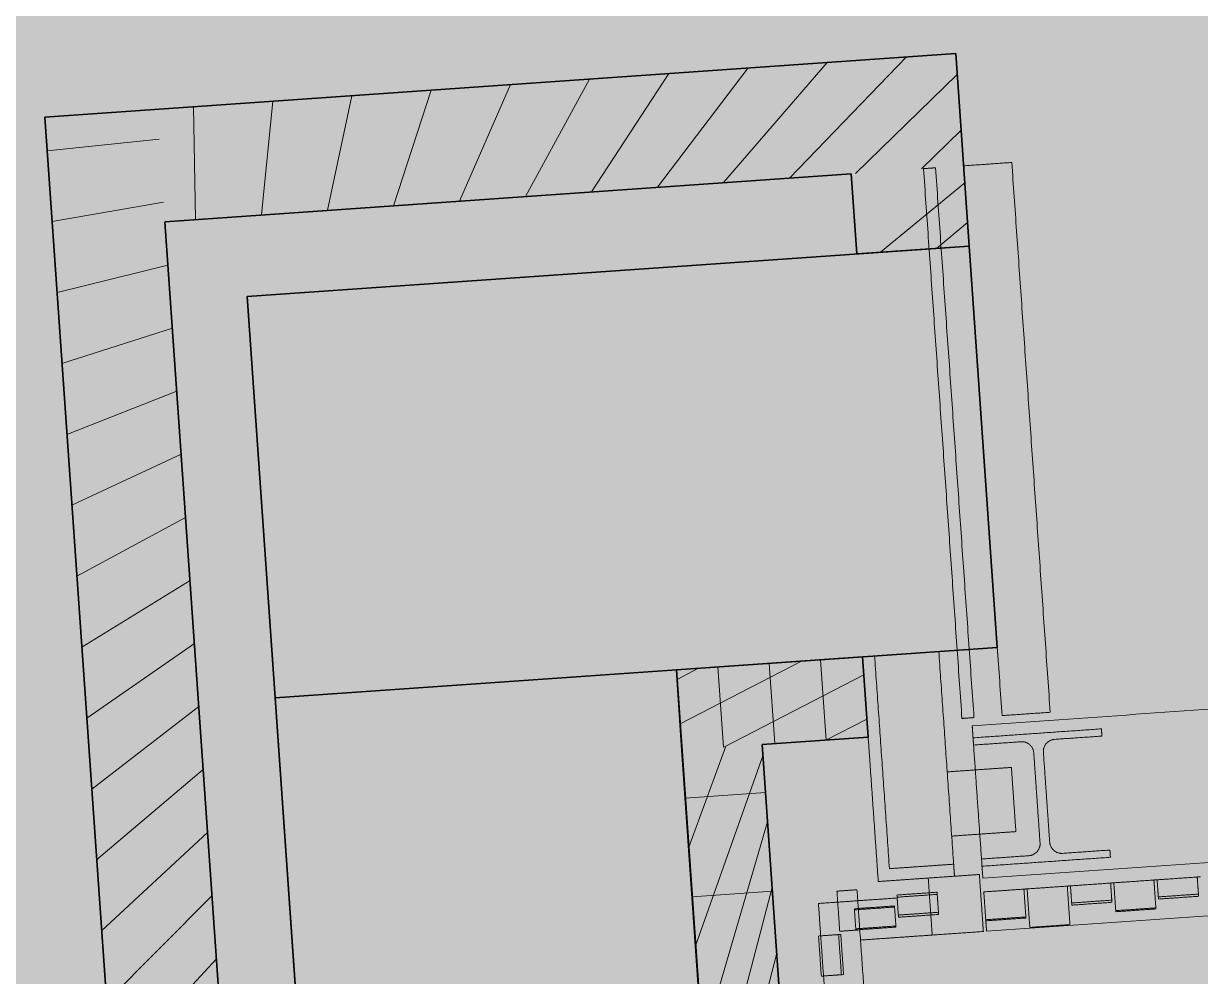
# Model space of a CAD drawing. Header units: millimetres. Extents: x 833941507 to 1669051331, y 817666127 to 1636299673.
# Drawn here: x 834517155 to 834518618, y 817993999 to 817995183 of the extents above; entities that cross this region are included whole.
import ezdxf

# ---------------------------------------------------------------- set-up
doc = ezdxf.new("R2010")
doc.units = ezdxf.units.MM
doc.header["$LTSCALE"] = 3
for name, color, linetype, lineweight in [('Hatch (LTC&CB)', 252, 'Continuous', 35), ('UAJ-22INWA', 6, 'Continuous', 35), ('UAJ-22INWA-a', 1, 'Continuous', 13), ('UAJ-22INWA-h', 251, 'Continuous', 9), ('UAJ-23FLOR-h', 251, 'Continuous', 9)]:
    doc.layers.add(name, color=color, linetype=linetype, lineweight=lineweight)
doc.layers.add('UAJ-22INWA-$', color=32, linetype='Continuous', plot=False)

# ---------------------------------------------------------------- blocks, each defined once
blk = doc.blocks.new('*U563')
at = {"layer": 'UAJ-22INWA-h'}
h = blk.add_hatch(dxfattribs=at)
h.set_pattern_fill('ANSI31', color=256, scale=20)
h.set_pattern_definition([(45, (-60.00000169443524, -786.0468961356465), (-44.90128060534576, 44.90128060534577), [])])
h.paths.add_polyline_path([(-6.639700700361573e-08, 56.97648191072732), (3.985192336131149e-07, 156.9766229756714), (139.9999984911706, 156.97662270149), (139.9999985030915, 56.97648199417382)])
at = {"layer": 'UAJ-22INWA'}
for p, q in [((9.095918235801876e-08, -83.0222958604801), (2.495076216817437e-07, 156.9766227372528)), ((139.9999985656764, 156.9766227014782), (139.9999984881904, 56.97648205204678))]:
    blk.add_line(p, q, dxfattribs=at)
blk.add_lwpolyline([(3.855588630585771e-06, 156.9766227137151), (140.0000024250772, 156.9766227017938)], dxfattribs=at)
blk = doc.blocks.new('*U568')
at = {"layer": 'UAJ-22INWA-h'}
h = blk.add_hatch(dxfattribs=at)
h.set_pattern_fill('ANSI31', color=256, scale=20)
h.set_pattern_definition([(45, (-60.00000189596901, 904.5404614002662), (-44.90128060534576, 44.90128060534577), [])])
h.paths.add_polyline_path([(-1.138151617396943e-07, 454.7489154017112), (2.44403622673417e-07, 1449.791547020601), (139.999998337055, 1449.791546746419), (139.9999984556734, 454.7489154851577)])
at = {"layer": 'UAJ-22INWA'}
for p, q in [((139.9999984115608, 1449.791546738214), (139.9999984533205, 314.3982769490904)), ((3.519645019167682e-08, 454.7489156401298), (1.037366564136933e-07, 1309.791623872109))]:
    blk.add_line(p, q, dxfattribs=at)
blk = doc.blocks.new('*U572')
at = {"layer": 'UAJ-22INWA-h'}
h = blk.add_hatch(dxfattribs=at)
h.set_pattern_fill('ANSI31', color=256, scale=20)
h.set_pattern_definition([(45, (-60.00000440423196, 21945.37474170137), (-44.90128060534576, 44.90128060534577), [])])
h.paths.add_polyline_path([(-1.342319876584952e-06, 10760.19302278578), (-1.035354614487005e-06, 12185.18171993764), (139.9999970572968, 12185.18171966346), (139.9999972271686, 10760.19302286923)])
at = {"layer": 'UAJ-22INWA'}
for p, q in [((-1.193308264653581e-06, 10760.1930230242), (-1.184366226422133e-06, 12185.18171976225)), ((139.9999971443186, 12045.19172923405), (139.9999971997505, 10900.19296009765))]:
    blk.add_line(p, q, dxfattribs=at)
blk = doc.blocks.new('*U348')
at = {"layer": 'UAJ-22INWA-h'}
h = blk.add_hatch(dxfattribs=at)
h.set_pattern_fill('AFWERK', color=256, scale=50)
h.set_pattern_definition([(45, (-100.0000023651722, 4840.503557568858), (-50.00000133031198, 50.00000133031198), []), (135, (-100.0000023651722, 4840.503557568858), (-50.00000133031198, -50.00000133031198), [])])
h.paths.add_polyline_path([(-3.812024829130678e-07, 2697.756840832836), (4.258774310983426e-08, 3142.74671778191), (99.9999981352391, 3142.746717483888), (99.99999818828603, 2697.75684089244)])
at = {"layer": 'UAJ-22INWA'}
for p, q in [((-2.321908686424207e-07, 2697.756801824716), (-1.064238689237721e-07, 3142.746719258718)), ((99.99999820974486, 3142.746719505619), (99.99999817338487, 2697.756840950311))]:
    blk.add_line(p, q, dxfattribs=at)
blk = doc.blocks.new('*U318')
at = {"layer": 'UAJ-22INWA-h'}
h = blk.add_hatch(dxfattribs=at)
h.set_pattern_fill('AFWERK', color=256, scale=50)
h.set_pattern_definition([(45, (-100.000001030538, -6355.220574669383), (-50.00000133031198, 50.00000133031198), []), (135, (-100.000001030538, -6355.220574669383), (-50.00000133031198, -50.00000133031198), [])])
h.paths.add_polyline_path([(2.734239501478442e-07, -2793.648111686743), (7.225955300782516e-07, -2561.572461936752), (99.99999881524688, -2561.572462234774), (99.99999884291246, -2793.648111627139)])
at = {"layer": 'UAJ-22INWA'}
for p, q in [((4.224355644184913e-07, -2793.648150694863), (5.735839180446452e-07, -2561.572460459944)), ((99.9999988986913, -2661.54961621523), (99.9999988280113, -2793.648111569268))]:
    blk.add_line(p, q, dxfattribs=at)
for points in [[(4.179664927050908e-06, -2561.572462132418), (100.0000027491534, -2561.572462168177)], [(2.734239501478442e-07, -2793.648111686743), (99.99999884291246, -2793.648111722507)]]:
    blk.add_lwpolyline(points, dxfattribs=at)
blk = doc.blocks.new('Finish Walls')
at = {"layer": 'UAJ-22INWA-a'}
for points, degree in [([(834518273.4132707, 817995002.8357679), (834518280.8950111, 817995003.3587989), (834518288.3767514, 817995003.8818299)], 2), ([(834518321.1834364, 817994319.5035045), (834518297.2983536, 817994661.1696361), (834518273.4132707, 817995002.8357679)], 2), ([(834518336.1469171, 817994320.5495665), (834518312.2618343, 817994662.2156982), (834518288.3767514, 817995003.8818299)], 2), ([(834518323.296414, 817995006.3229821), (834518353.2233754, 817995008.4151062), (834518383.1503367, 817995010.5072303)], 2), ([(834518371.0665797, 817994322.9907187), (834518347.1814969, 817994664.6568505), (834518323.296414, 817995006.3229821)], 2), ([(834518383.1503367, 817995010.5072303), (834518407.0354196, 817994668.8410987), (834518430.9205024, 817994327.1749669)], 2), ([(834521400.4489986, 817994524.7434298), (834519867.1910062, 817994417.5569376), (834518333.9330137, 817994310.3704454)], 2), ([(834518292.3931695, 817994402.6982919), (834518301.6333842, 817994270.5208791), (834518310.873599, 817994138.3434664)], 2), ([(834518217.1509502, 817994116.7549261), (834518207.3877044, 817994256.4140792), (834518197.6244584, 817994396.0732322)], 2), ([(834518231.0683688, 817994132.7644688), (834518221.828154, 817994264.9418815), (834518212.5879391, 817994397.1192943)], 2), ([(834518347.183133, 817994120.8330234), (834519880.4411255, 817994228.0195156), (834521413.6991179, 817994335.2060078)], 2), ([(834518430.9205024, 817994327.1749669), (834518400.9935411, 817994325.0828428), (834518371.0665797, 817994322.9907187)], 2), ([(834518336.1469171, 817994320.5495665), (834518328.6651767, 817994320.0265355), (834518321.1834364, 817994319.5035045)], 2), ([(834518333.9330137, 817994310.3704454), (834518334.4560447, 817994302.888705), (834518334.9790758, 817994295.4069647)], 2), ([(834518334.9790758, 817994295.4069647), (834518414.784306, 817994300.9859623), (834518494.5895364, 817994306.5649599)], 2), ([(834518495.2171736, 817994297.5868715), (834518465.7889949, 817994295.5296161), (834518436.3608162, 817994293.4723607)], 2), ([(834518494.5895364, 817994306.5649599), (834518494.903355, 817994302.0759157), (834518495.2171736, 817994297.5868715)], 2), ([(834518335.6067129, 817994286.4288763), (834518335.2928944, 817994290.9179205), (834518334.9790758, 817994295.4069647)], 2), ([(834518335.6066787, 817994286.4293667), (834518341.3949059, 817994203.6311951), (834518347.183133, 817994120.8330234)], 2), ([(834518394.4630704, 817994290.543387), (834518365.0348917, 817994288.4861317), (834518335.6067129, 817994286.4288763)], 2), ([(834518418.2832098, 817994164.898646), (834518414.3779114, 817994220.7623072), (834518410.4726131, 817994276.6259685)], 2), ([(834518422.4433976, 817994277.462818), (834518426.348696, 817994221.5991569), (834518430.2539943, 817994165.7354956)], 2), ([(834518302.8537863, 817994253.0635381), (834518342.7564014, 817994255.8530369), (834518382.6590166, 817994258.6425357)], 2), ([(834518382.6590166, 817994258.6425357), (834518385.4485154, 817994218.7399205), (834518388.2380142, 817994178.8373054)], 2), ([(834518388.2380142, 817994178.8373054), (834518348.335399, 817994176.0478066), (834518308.432784, 817994173.2583078)], 2), ([(834518446.263537, 817994151.818077), (834518475.6917157, 817994153.8753324), (834518505.1198944, 817994155.9325877)], 2), ([(834518505.1198944, 817994155.9325877), (834518505.4337131, 817994151.4435436), (834518505.7475317, 817994146.9544994)], 2), ([(834518231.0683688, 817994132.7644688), (834518270.970984, 817994135.5539676), (834518310.873599, 817994138.3434664)], 2), ([(834518310.873599, 817994138.3434664), (834518311.3966302, 817994130.8617262), (834518311.9196612, 817994123.3799858)], 2), ([(834518345.5094337, 817994144.7745925), (834518374.9376124, 817994146.8318478), (834518404.3657911, 817994148.8891032)], 2), ([(834518505.7475317, 817994146.9544994), (834518425.9423013, 817994141.3755016), (834518346.137071, 817994135.796504)], 2), ([(834518311.9196612, 817994123.3799858), (834518264.5353056, 817994120.0674559), (834518217.1509502, 817994116.7549261)], 2), ([(834518342.8441879, 817994125.5418473), (834518327.3819245, 817994124.4609165), (834518311.9196612, 817994123.3799858)], 2), ([(834518347.7955483, 817994054.7147055), (834518345.3198681, 817994090.1282763), (834518342.8441879, 817994125.5418473)], 2), ([(834518613.7210746, 817994122.4245267), (834518588.7819401, 817994120.6810899), (834518563.8428056, 817994118.9376532)], 2), ([(834518613.7210746, 817994122.4245267), (834518615.7151566, 817994122.5639284), (834518617.7092386, 817994122.7033299)], 2), ([(834518613.7210746, 817994122.4245267), (834518614.463887, 817994111.7989062), (834518615.2066994, 817994101.1732858)], 2), ([(834518279.2697577, 817994121.0975071), (834518281.745438, 817994085.6839361), (834518284.2211181, 817994050.2703652)], 2), ([(834518398.2469528, 817994107.3612331), (834518373.3078183, 817994105.6177963), (834518348.3686838, 817994103.8743596)], 2), ([(834518398.2469528, 817994107.3612331), (834518400.2395844, 817994107.5005333), (834518402.2322161, 817994107.6398336)], 2), ([(834518398.2469528, 817994107.3612331), (834518399.4552106, 817994090.0776105), (834518400.6634682, 817994072.793988)], 2), ([(834518452.1154832, 817994111.1270565), (834518427.1763487, 817994109.3836198), (834518402.2372142, 817994107.640183)], 2), ([(834518405.5846281, 817994059.756827), (834518403.9109212, 817994083.698505), (834518402.2372142, 817994107.640183)], 2), ([(834518452.1154832, 817994111.1270565), (834518454.1083636, 817994111.2663741), (834518456.101244, 817994111.4056917)], 2), ([(834518452.1154832, 817994111.1270565), (834518453.78919, 817994087.1853786), (834518455.4628971, 817994063.2437005)], 2), ([(834518457.5913694, 817994090.1547655), (834518456.8485571, 817994100.780386), (834518456.1057447, 817994111.4060063)], 2), ([(834518505.9840137, 817994114.8928798), (834518481.0454278, 817994113.1494815), (834518456.1068419, 817994111.4060831)], 2), ([(834518505.9840137, 817994114.8928798), (834518507.9773705, 817994115.0322309), (834518509.9707273, 817994115.1715817)], 2), ([(834518505.9840137, 817994114.8928798), (834518506.7268261, 817994104.2672595), (834518507.4696383, 817994093.641639)], 2), ([(834518559.8525442, 817994118.6587033), (834518534.9134097, 817994116.9152665), (834518509.9742752, 817994115.1718298)], 2), ([(834518512.3907907, 817994080.6045847), (834518511.1825329, 817994097.8882072), (834518509.9742752, 817994115.1718298)], 2), ([(834518559.8525442, 817994118.6587033), (834518561.847788, 817994118.7981862), (834518563.8430319, 817994118.937669)], 2), ([(834518559.8525442, 817994118.6587033), (834518561.0608019, 817994101.3750807), (834518562.2690597, 817994084.0914582)], 2), ([(834518565.3284304, 817994097.6864122), (834518564.585618, 817994108.3120327), (834518563.8428056, 817994118.9376532)], 2), ([(834518191.6547326, 817994092.9188526), (834518167.2153251, 817994091.2103505), (834518142.7759176, 817994089.5018486)], 2), ([(834518190.7022836, 817994106.5703859), (834518178.2327163, 817994105.6986675), (834518165.7631491, 817994104.8269491)], 2), ([(834518165.7631491, 817994104.8269491), (834518167.506586, 817994079.8878146), (834518169.2500226, 817994054.9486802)], 2), ([(834518190.7022836, 817994106.5703859), (834518192.4457203, 817994081.6312515), (834518194.1891571, 817994056.692117)], 2), ([(834518240.6316129, 817994096.342712), (834518216.1461148, 817994094.630988), (834518191.6606169, 817994092.919264)], 2), ([(834518290.2520546, 817994103.517697), (834518265.3129201, 817994101.7742602), (834518240.3737856, 817994100.0308235)], 2), ([(834518240.3737856, 817994100.0308235), (834518241.2455039, 817994087.5612562), (834518242.1172223, 817994075.091689)], 2), ([(834518290.4401443, 817994100.827151), (834518265.5010098, 817994099.0837142), (834518240.5618753, 817994097.3402774)], 2), ([(834518291.9954913, 817994078.5785625), (834518291.1237729, 817994091.0481297), (834518290.2520546, 817994103.517697)], 2), ([(834518350.7851993, 817994069.3071145), (834518349.5769416, 817994086.590737), (834518348.3686838, 817994103.8743596)], 2), ([(834518507.4696383, 817994093.641639), (834518482.5305039, 817994091.8982022), (834518457.5913694, 817994090.1547655)], 2), ([(834518507.4696383, 817994093.641639), (834518507.4891121, 817994093.3630753), (834518507.5610365, 817994092.3342272), (834518507.6577282, 817994090.951093)], 3), ([(834518615.2066994, 817994101.1732858), (834518590.2675649, 817994099.429849), (834518565.3284304, 817994097.6864122)], 2), ([(834518565.5165201, 817994094.9958663), (834518565.4198284, 817994096.3790005), (834518565.3479041, 817994097.4078486), (834518565.3284304, 817994097.6864122)], 3), ([(834518615.3947891, 817994098.4827398), (834518590.4556546, 817994096.739303), (834518565.5165201, 817994094.9958663)], 2), ([(834518615.2066994, 817994101.1732858), (834518615.226173, 817994100.8947221), (834518615.2980974, 817994099.865874), (834518615.3947891, 817994098.4827398)], 3), ([(834518145.5874034, 817994049.2847193), (834518144.1816605, 817994069.393284), (834518142.7759176, 817994089.5018486)], 2), ([(834518237.3144149, 817994086.4358693), (834518212.3752804, 817994084.6924326), (834518187.4361459, 817994082.9489958)], 2), ([(834518187.4361459, 817994082.9489958), (834518188.3078643, 817994070.4794286), (834518189.1795827, 817994058.0098614)], 2), ([(834518237.4084635, 817994085.090543), (834518212.469329, 817994083.3471063), (834518187.5301945, 817994081.6036695)], 2), ([(834518239.0578517, 817994061.4967349), (834518238.1861333, 817994073.9663022), (834518237.3144149, 817994086.4358693)], 2), ([(834518291.9954913, 817994078.5785625), (834518267.0563568, 817994076.8351257), (834518242.1172223, 817994075.091689)], 2), ([(834518291.9954913, 817994078.5785625), (834518292.014965, 817994078.2999988), (834518292.0868894, 817994077.2711507), (834518292.1835811, 817994075.8880165)], 3), ([(834518457.7794592, 817994087.4642195), (834518457.6827675, 817994088.8473537), (834518457.6108432, 817994089.8762017), (834518457.5913694, 817994090.1547655)], 3), ([(834518507.6577282, 817994090.951093), (834518482.7185937, 817994089.2076563), (834518457.7794592, 817994087.4642195)], 2), ([(834518562.2690597, 817994084.0914582), (834518537.3299252, 817994082.3480214), (834518512.3907907, 817994080.6045847)], 2), ([(834518512.4848393, 817994079.2592584), (834518512.4364913, 817994079.9508581), (834518512.4005276, 817994080.4653032), (834518512.3907907, 817994080.6045847)], 3), ([(834518562.3631083, 817994082.7461319), (834518537.4239738, 817994081.0026951), (834518512.4848393, 817994079.2592584)], 2), ([(834518562.2690597, 817994084.0914582), (834518562.2787966, 817994083.9521767), (834518562.3147602, 817994083.4377316), (834518562.3631083, 817994082.7461319)], 3), ([(834518242.3053122, 817994072.401143), (834518242.2086204, 817994073.7842772), (834518242.1366961, 817994074.8131253), (834518242.1172223, 817994075.091689)], 3), ([(834518292.1835811, 817994075.8880165), (834518267.2444466, 817994074.1445798), (834518242.3053122, 817994072.401143)], 2), ([(834518400.6634682, 817994072.793988), (834518375.7243338, 817994071.0505513), (834518350.7851993, 817994069.3071145)], 2), ([(834518350.8792479, 817994067.9617882), (834518350.8308998, 817994068.653388), (834518350.7949362, 817994069.167833), (834518350.7851993, 817994069.3071145)], 3), ([(834518350.8791022, 817994067.9637284), (834518351.332456, 817994061.4786919), (834518351.7858098, 817994054.9936553)], 2), ([(834518400.7575169, 817994071.4486617), (834518375.8183824, 817994069.7052249), (834518350.8792479, 817994067.9617882)], 2), ([(834518400.6634682, 817994072.793988), (834518400.6732051, 817994072.6547065), (834518400.7091688, 817994072.1402615), (834518400.7575169, 817994071.4486617)], 3), ([(834518455.4628971, 817994063.2437005), (834518430.5237626, 817994061.5002638), (834518405.5846281, 817994059.756827)], 2), ([(834518167.835992, 817994050.8400663), (834518155.3664247, 817994049.9683479), (834518142.8968575, 817994049.0966296)], 2), ([(834518142.8968575, 817994049.0966296), (834518144.6402942, 817994024.1574951), (834518146.383731, 817993999.2183607)], 2), ([(834518145.5874034, 817994049.2847193), (834518147.3308402, 817994024.3455849), (834518149.0742769, 817993999.4064504)], 2), ([(834518167.835992, 817994050.8400663), (834518168.1145556, 817994050.8595401), (834518169.1434036, 817994050.9314644), (834518170.5265379, 817994051.0281562)], 3), ([(834518167.835992, 817994050.8400663), (834518169.5794287, 817994025.9009318), (834518171.3228655, 817994000.9617974)], 2), ([(834518169.2500226, 817994054.9486802), (834518181.71959, 817994055.8203986), (834518194.1891571, 817994056.692117)], 2), ([(834518170.5265379, 817994051.0281562), (834518172.2699747, 817994026.0890217), (834518174.0134114, 817994001.1498872)], 2), ([(834518239.0578517, 817994061.4967349), (834518214.1187172, 817994059.7532982), (834518189.1795827, 817994058.0098614)], 2), ([(834518189.2736313, 817994056.664535), (834518189.2252831, 817994057.3561349), (834518189.1893195, 817994057.8705798), (834518189.1795827, 817994058.0098614)], 3), ([(834518239.1519003, 817994060.1514086), (834518214.2127658, 817994058.4079719), (834518189.2736313, 817994056.664535)], 2), ([(834518239.0578517, 817994061.4967349), (834518239.0675884, 817994061.3574533), (834518239.1035521, 817994060.8430084), (834518239.1519003, 817994060.1514086)], 3), ([(834518284.2211181, 817994050.2703652), (834518316.0083332, 817994052.4925354), (834518347.7955483, 817994054.7147055)], 2), ([(834518146.383731, 817993999.2183607), (834518158.8532982, 817994000.090079), (834518171.3228655, 817994000.9617974)], 2), ([(834518175.4161642, 817993622.4024664), (834518162.2438183, 817993810.9057794), (834518149.0714725, 817993999.4090923)], 2), ([(834518174.0134114, 817994001.1498872), (834518172.6302772, 817994001.0531955), (834518171.6014291, 817994000.9812711), (834518171.3228655, 817994000.9617974)], 3)]:
    blk.add_open_spline(points, degree=degree, dxfattribs=at)
for points, weights in [([(834518410.4726131, 817994276.6259685), (834518409.4265505, 817994291.5894488), (834518394.4630704, 817994290.543387)], [1, 0.707106781186376, 1]), ([(834518436.3608162, 817994293.4723607), (834518421.3973359, 817994292.4262987), (834518422.4433976, 817994277.462818)], [1, 0.7071067811865476, 1]), ([(834518430.2539943, 817994165.7354956), (834518431.3000566, 817994150.772015), (834518446.263537, 817994151.818077)], [1, 0.7071067811865476, 1]), ([(834518404.3657911, 817994148.8891032), (834518419.3292718, 817994149.9351653), (834518418.2832098, 817994164.898646)], [1, 0.7071067811865476, 1])]:
    blk.add_rational_spline(points, weights, degree=2, dxfattribs=at)
at = {"layer": 'UAJ-22INWA-h'}
for points in [[(834518351.7858098, 817994054.9936553), (834519885.0438023, 817994162.1801475), (834521418.3017946, 817994269.3666397)], [(834518224.2967703, 817993625.8210374), (834518209.2423652, 817993841.2576253), (834518194.1879601, 817994056.6942133)], [(834518284.2211181, 817994050.2703652), (834518239.646732, 817994047.1542737), (834518195.0723457, 817994044.0381824)]]:
    blk.add_open_spline(points, degree=2, dxfattribs=at)
at = {"layer": 'UAJ-22INWA', "xscale": -1, "rotation": 93.99890863293575}
blk.add_blockref('*U318', (834515410.7778207, 817994201.2512885), dxfattribs=at)
at = {"layer": 'UAJ-22INWA', "rotation": 3.998908407620422}
blk.add_blockref('*U348', (834518192.2319824, 817991145.0354264), dxfattribs=at)
blk = doc.blocks.new('LRR-B01-WALL FINISH')
blk.add_blockref('Finish Walls', (0, 0))
blk = doc.blocks.new('GBP-LTC-LB01')
at = {"layer": 'UAJ-23FLOR-h'}
h = blk.add_hatch(dxfattribs=at)
h.set_pattern_fill('EARTH,_O', color=256, scale=180, angle=45.00000010501341)
h.set_pattern_definition([(48.99890852053534, (834576001.761157, 818046085.3420337), (-112.7268618952272, 1612.510668059984), [1143, -1143]), (48.99890852053534, (834575678.2791204, 818046366.5514973), (-112.7268618952272, 1612.510668059984), [1143, -1143]), (48.99890852053534, (834575354.7970834, 818046647.760961), (-112.7268618952272, 1612.510668059984), [1143, -1143]), (138.9989085205353, (834575340.7062259, 818046849.3247945), (-1612.510668059984, -112.7268618952272), [1143, -1143]), (138.9989085205353, (834575621.9156895, 818047172.8068315), (-1612.510668059984, -112.7268618952272), [1143, -1143]), (138.9989085205353, (834575903.1251531, 818047496.2888683), (-1612.510668059984, -112.7268618952272), [1143, -1143])])
h.paths.add_polyline_path([(834572173.0526648, 818200349.1682475), (834310583.7401848, 818182062.0839702), (834331502.2393942, 817882831.6918911), (834364939.6873164, 817885169.2259957), (834473095.7001734, 818011283.5998719), (834480533.7001572, 818020120.3998857), (834485095.050147, 818025709.5498941), (834491375.7001324, 818033618.9999057), (834497063.4001188, 818041012.999916), (834493145.8001142, 818043678.6999089), (834512788.5000582, 818074029.2499447), (834518712.4500408, 818083675.2499557), (834526231.3000174, 818096325.0999695), (834534646.0499907, 818111073.0499848), (834545955.9999523, 818131981.3000056), (834557204.5999117, 818154198.8000262), (834564039.9998856, 818168496.8000388), (834570941.1648417, 818183576.4266495), (834578367.7999997, 818200696.3)])
h.paths.add_polyline_path([(834382131.3063979, 817956469.9755309), (834418268.7298656, 817958996.0684958), (834422062.4129677, 817963855.9029621), (834428403.0430198, 817964299.3786768), (834467239.2037573, 818010695.5815835), (834466445.2064853, 818021738.794587), (834476097.7213831, 818035709.0329579), (834485267.1005058, 818048983.1978921), (834487014.8928652, 818051460.4309663), (834497268.3342452, 818067303.4232484), (834492893.3757939, 818129890.0851053), (834448056.5937514, 818126755.6608665), (834416896.5816393, 818105052.1136897), (834382061.3702741, 818080788.9948437), (834386167.4497714, 818022059.1642565), (834377588.3843737, 818021459.4669156)], flags=16)
edge = h.paths.add_edge_path(flags=16)
edge.add_line((834540292.2872467, 818142076.0699883), (834533466.3205868, 818141614.1342163))
edge.add_line((834533466.3205867, 818141614.1342163), (834523258.01233, 818143862.7104174))
edge.add_line((834523258.01233, 818143862.7104174), (834525896.867722, 818155838.9349334))
edge.add_arc((834558382.4304729, 818267025.4493066), 115835.0239163238, 237.2183980957774, 253.7131265722631, ccw=False)
edge.add_line((834495664.9154892, 818169638.2526121), (834498267.5884769, 818132356.9750829))
edge.add_line((834498267.5884771, 818132356.9750829), (834496346.4194225, 818130135.0090942))
edge.add_line((834496346.4194226, 818130135.0090942), (834492879.879452, 818129892.6713651))
edge.add_line((834492879.8794518, 818129892.6713651), (834494229.5832878, 818110587.6218635))
edge.add_line((834494229.5832882, 818110587.6218635), (834496326.133695, 818110708.3844534))
edge.add_line((834496326.1336946, 818110708.3844534), (834498420.2073777, 818080753.5549031))
edge.add_line((834498420.2073779, 818080753.5549031), (834498046.1188868, 818080727.4032354))
edge.add_line((834498046.118887, 818080727.4032354), (834498254.5151165, 818077746.3837949))
edge.add_line((834498254.5151162, 818077746.3837949), (834503061.0860548, 818078082.4001414))
edge.add_line((834503061.0860548, 818078082.4001414), (834504979.5219883, 818081212.101532))
edge.add_line((834504979.5219884, 818081212.101532), (834509429.0185915, 818088470.9260026))
edge.add_line((834509429.0185914, 818088470.9260026), (834515217.1570119, 818097913.5886871))
edge.add_line((834515217.157012, 818097913.5886871), (834526067.4346461, 818116415.5426326))
edge.add_line((834526067.4346461, 818116415.5426326), (834532489.1994565, 818127888.6839589))
edge.add_line((834532489.1994562, 818127888.6839589), (834534830.89787, 818132146.3035389))
edge.add_line((834534830.8978701, 818132146.3035389), (834540292.2872465, 818142076.0699883))
h = blk.add_hatch(dxfattribs=at)
h.set_pattern_fill('EARTH,_O', color=256, scale=180, angle=45.00000010501341)
h.set_pattern_definition([(45.00000010501341, (-1082349.699177861, 54794.90315568447), (-2.96267069188616e-06, 1616.446101792448), [1143, -1143]), (45.00000010501341, (-1082652.782822503, 55097.98679921505), (-2.96267069188616e-06, 1616.446101792448), [1143, -1143]), (45.00000010501341, (-1082955.866467144, 55401.07044274564), (-2.96267069188616e-06, 1616.446101792448), [1143, -1143]), (135.0000001050134, (-1082955.866467515, 55603.12620546969), (-1616.446101792448, -2.96267069188616e-06), [1143, -1143]), (135.0000001050134, (-1082652.782823984, 55906.20985011128), (-1616.446101792448, -2.96267069188616e-06), [1143, -1143]), (135.0000001050134, (-1082349.699180454, 56209.29349475286), (-1616.446101792448, -2.96267069188616e-06), [1143, -1143])])
h.paths.add_polyline_path([(834669469.2548146, 818015499.1701102), (834651080.8176275, 818014213.7929552), (834651091.333055, 818014066.030459), (834669479.7621983, 818015351.5226754)], flags=16)
edge = h.paths.add_edge_path()
edge.add_arc((834611763.613195, 818123015.0723449), 22001.28373588376, 94.00071865262937, 118.6886834190998)
edge.add_line((834601201.8916234, 818142315.5004095), (834593918.3367147, 818141228.3801512))
edge.add_arc((834611768.400262, 818123014.0298539), 25502.69251264854, 93.99715914630349, 134.4212748451599, ccw=False)
edge.add_line((834609990.6837641, 818148454.6872638), (834618164.3568528, 818149025.8389109))
edge.add_line((834618164.3568528, 818149025.8389109), (834618408.292444, 818145534.9100552))
edge.add_line((834618408.292444, 818145534.9100552), (834616365.4114578, 818145392.1596863))
edge.add_line((834616365.4114578, 818145392.1596863), (834616609.385029, 818141900.6873076))
edge.add_line((834616609.385029, 818141900.6873076), (834611621.5474902, 818141552.1522465))
edge.add_line((834611621.5474902, 818141552.1522465), (834611377.6128702, 818145043.0672039))
edge.add_line((834611377.6128702, 818145043.0672039), (834610228.6059371, 818144962.7428077))
h.paths.add_polyline_path([(834673232.9366938, 818197365.8783082), (834607546.4897544, 818192773.8917836), (834599172.4998745, 818174435.3001034), (834588349.0999149, 818152374.5000834), (834578621.5499489, 818133890.6500655), (834568418.2999822, 818115665.3000468), (834556456.700019, 818095618.300025), (834546606.4000474, 818080041.600007), (834532219.3000866, 818058623.7499806), (834523692.1501086, 818046595.7499651), (834515683.5001286, 818035708.4999502), (834508244.2001468, 818025929.8999366), (834500656.3001646, 818016266.0999228), (834489786.8001888, 818002934.0999027), (834483448.3002025, 817995421.2998908), (834478637.6002128, 817989841.6998823), (834458453.7502539, 817967379.2998452), (834441506.4997879, 817949096.357832), (834383075.7479855, 817886437.0757562), (834482026.687943, 817893354.5055006), (834551919.0356153, 817920008.6018127), (834634905.1297382, 817930637.1330649), (834634022.9972101, 817939309.3515325), (834633770.0685325, 817941795.8857912), (834633577.6912351, 817943687.0236263), (834508697.0405153, 817930983.6118022), (834507053.464672, 817930191.4384525), (834506409.4608335, 817939426.9553951), (834507656.9383341, 817945566.7269546), (834503417.0808368, 818006767.0327235), (834503064.3680854, 818011762.6720035), (834514052.9096247, 818025791.9353799), (834520784.6504849, 818034889.3491884), (834526318.8615147, 818042436.9444461), (834532381.6860782, 818050705.6283545), (834536345.7196504, 818056472.6778568), (834542258.4127678, 818065225.6191521), (834550405.86193, 818077286.9078631), (834561578.9964366, 818095001.9633045), (834574522.6610527, 818117080.0346472), (834587768.8781933, 818140310.2095475), (834609774.1305691, 818143594.9757913), (834610001.9653326, 818140335.8947712), (834634252.5395212, 818142031.4686226), (834636806.8958616, 818105492.469254), (834642791.4816118, 818105913.7478601), (834646278.5594581, 818056032.5832597), (834640293.170484, 818055614.1586573), (834643382.3380679, 818011424.9081372), (834641138.4146172, 818011267.9554363), (834645775.7848747, 817944927.8676329), (834639048.3570181, 817944243.5239328), (834640362.1165634, 817931328.1108725), (834651070.3910474, 817932706.91456), (834650587.6677916, 817936476.1291044), (834685105.7378002, 817940896.8578628), (834685588.4610578, 817937127.6433052), (834691373.7890701, 817937868.5701854)])
blk.add_blockref('LRR-B01-WALL FINISH', (0, 0))
at = {"layer": 'UAJ-22INWA', "xscale": -1, "rotation": 273.9989498441466}
blk.add_blockref('*U568', (834516877.0357144, 817994905.2163131), dxfattribs=at)
at = {"layer": 'UAJ-22INWA'}
for name, p, rotation in [('*U563', (834518319.3240235, 817995063.1609906), 183.9988671285784), ('*U572', (834518030.6776135, 817982911.2875143), 3.998949845255298)]:
    blk.add_blockref(name, p, dxfattribs=dict(at, rotation=rotation))
blk = doc.blocks.new('*U1102')
at = {"layer": 'UAJ-22INWA'}
for p, q in [((500.0000002708936, 852.5777137811947), (500.0000002887749, -47.42209702051198)), ((9.505987463311676e-08, -47.42209716626238), (1.963878162313248e-07, 352.5777136124509))]:
    blk.add_line(p, q, dxfattribs=at)
blk.add_lwpolyline([(-5.395173729993985e-08, -47.42209737640476), (500.0000003036761, -47.42209717374934)], dxfattribs=at)
at = {"layer": 'UAJ-22INWA-$'}
blk.add_lwpolyline([(-5.395173729993985e-08, -47.42209737640476), (3.155971057822171e-07, 852.5777138490048), (500.0000001963878, 852.5777137894001), (500.0000003036761, -47.42209707838154)], close=True, dxfattribs=at)
blk = doc.blocks.new('*U1127')
at = {"layer": 'UAJ-22INWA'}
for p, q in [((5.113139991337335e-07, -3539.214827260953), (5.786684766908195e-07, -2354.224894471346)), ((500.0000007127788, -2854.224894554699), (500.000000705029, -3539.21482750054))]:
    blk.add_line(p, q, dxfattribs=at)
blk.add_lwpolyline([(3.623023872023623e-07, -3539.214827499372), (500.0000007199302, -3539.214827296718)], dxfattribs=at)
at = {"layer": 'UAJ-22INWA-$'}
blk.add_lwpolyline([(3.623023872023623e-07, -3539.214827499372), (7.574824110179179e-07, -2854.224894486891), (500.000000638273, -2854.224894546495), (500.0000007199302, -3539.214827201349)], close=True, dxfattribs=at)
blk = doc.blocks.new('GBP-STR-B01-L2')
at = {"layer": 'UAJ-22INWA'}
for name, p, rotation in [('*U1102', (834518317.8331553, 817994404.4767517), 93.99890852208762), ('*U1127', (834517268.2847204, 817997192.2960773), 3.998908534560865)]:
    blk.add_blockref(name, p, dxfattribs=dict(at, rotation=rotation))

msp = doc.modelspace()

# ---------------------------------------------------------------- hatches: boundary and pattern name
at = {"layer": 'Hatch (LTC&CB)'}
h = msp.add_hatch(dxfattribs=at)
h.set_pattern_fill('ANSI38', color=256, scale=100)
h.set_pattern_definition([(318.9998376927443, (834479093.7342951, 818230174.1493032), (208.2994204990571, 239.6197016519238), []), (48.99983769274426, (834479093.7342951, 818230174.1493032), (176.9791393461904, 687.5388238029047), [793.75, -476.25])])
edge = h.paths.add_edge_path()
edge.add_line((834601196.1932279, 818142314.5248821), (834603754.2640262, 818142696.3710381))
edge.add_line((834603754.2640262, 818142696.3710381), (834603901.899728, 818141707.3292294))
edge.add_line((834603901.899728, 818141707.3292294), (834603810.4683098, 818141693.6886882))
edge.add_arc((834611763.2944388, 818123016.3620529), 20299.99935169609, 113.0643579575305, 141.3575808429331)
edge.add_line((834595907.8101043, 818135692.8596053), (834595395.44903, 818135656.8608108))
edge.add_line((834595395.44903, 818135656.8608108), (834583111.7173193, 818114341.0318873))
edge.add_line((834583111.7173193, 818114341.0318873), (834578121.5842528, 818106513.8910732))
edge.add_line((834578121.5842528, 818106513.8910732), (834575731.6542978, 818102809.499759))
edge.add_line((834575731.6542978, 818102809.499759), (834574387.4489166, 818100725.9814435))
edge.add_line((834574387.4489166, 818100725.9814435), (834573113.9765022, 818098752.0992287))
edge.add_line((834573113.9765022, 818098752.0992287), (834573145.2547638, 818098730.6477773))
edge.add_line((834573145.2547638, 818098730.6477773), (834569989.114683, 818093770.2015171))
edge.add_line((834569989.114683, 818093770.2015171), (834566534.9997851, 818088385.676982))
edge.add_line((834566534.9997851, 818088385.676982), (834566514.0877519, 818088398.2967066))
edge.add_line((834566514.0877519, 818088398.2967066), (834558743.6087797, 818076256.6317656))
edge.add_line((834558743.6087797, 818076256.6317656), (834557653.4005865, 818074495.7072132))
edge.add_line((834557653.4005865, 818074495.7072132), (834553498.9169745, 818068288.5571573))
edge.add_line((834553498.9169745, 818068288.5571573), (834548580.861871, 818060932.1282293))
edge.add_line((834548580.861871, 818060932.1282293), (834544328.2635252, 818054726.3367485))
edge.add_line((834544328.2635252, 818054726.3367485), (834544332.1488035, 818054704.6644962))
edge.add_line((834544332.1488035, 818054704.6644962), (834540324.5978602, 818048716.6949816))
edge.add_line((834540324.5978602, 818048716.6949816), (834541041.3244038, 818048232.540333))
edge.add_line((834541041.3244038, 818048232.540333), (834540089.7288045, 818046823.8296406))
edge.add_line((834540089.7288045, 818046823.8296406), (834539737.5511322, 818047061.7285419))
edge.add_line((834539737.5511322, 818047061.7285419), (834533115.7546033, 818038377.7374016))
edge.add_line((834533115.7546033, 818038377.7374016), (834515220.9619001, 818015146.6305978))
edge.add_arc((834538026.0069846, 818000636.2612507), 27029.99999804167, 147.5322628657497, 176.1870880981713)
edge.add_line((834511055.837681, 818002433.7226919), (834511444.9861017, 817996891.2334589))
edge.add_line((834511444.9861017, 817996891.2334589), (834511474.1084727, 817996474.6528435))
edge.add_line((834511474.1084727, 817996474.6528435), (834508641.2167096, 817996276.6106825))
edge.add_line((834508641.2167096, 817996276.6106825), (834508910.6816144, 817992422.053122))
edge.add_line((834508910.6816144, 817992422.053122), (834511353.3752296, 817992955.9577066))
edge.add_line((834511353.3752296, 817992955.9577066), (834513357.6638721, 817964213.0085849))
edge.add_line((834513357.6638721, 817964213.0085849), (834513308.9477361, 817964209.6026397))
edge.add_line((834513308.9477361, 817964209.6026397), (834513879.4049544, 817955918.7523347))
edge.add_line((834513879.4049544, 817955918.7523347), (834514876.6139696, 817955988.4575205))
edge.add_line((834514876.6139696, 817955988.4575205), (834515053.0661077, 817953464.409199))
edge.add_arc((834528221.0653924, 817954382.9922421), 13199.99999874826, 183.9904169536054, 259.8372334186261)
edge.add_line((834525891.9897077, 817941390.0939349), (834525974.5254321, 817940578.7091386))
edge.add_line((834525974.5254321, 817940578.7091386), (834555356.336757, 817943567.4939791))
edge.add_line((834555356.336757, 817943567.4939791), (834594711.6949315, 817947570.8029128))
edge.add_line((834594711.6949315, 817947570.8029128), (834594754.1988673, 817947152.9591447))
edge.add_line((834594754.1988673, 817947152.9591447), (834616096.9028597, 817949323.9834652))
edge.add_line((834616096.9028597, 817949323.9834652), (834631854.2065201, 817950926.8492302))
edge.add_line((834631854.2065201, 817950926.8492302), (834631836.7081357, 817951177.1563083))
edge.add_line((834631836.7081357, 817951177.1563083), (834639760.382062, 817951731.0818821))
edge.add_line((834639760.382062, 817951731.0818821), (834640506.9704407, 817944391.5874598))
edge.add_line((834640506.9704407, 817944391.5874598), (834508703.5709968, 817930984.2761916))
edge.add_line((834508703.5709968, 817930984.2761916), (834508663.5146245, 817930982.1632618))
edge.add_line((834508663.5146245, 817930982.1632618), (834507053.4646711, 817930191.4384522))
edge.add_line((834507053.4646711, 817930191.4384522), (834506409.4608326, 817939426.9553951))
edge.add_line((834506409.4608326, 817939426.9553951), (834507674.9508276, 817945699.3234407))
edge.add_line((834507674.9508276, 817945699.3234407), (834503067.5031257, 818011766.6800821))
edge.add_line((834503067.5031257, 818011766.6800821), (834515005.9420724, 818027008.3036696))
edge.add_line((834515005.9420724, 818027008.3036696), (834526318.8603592, 818042436.9452374))
edge.add_line((834526318.8603592, 818042436.9452374), (834533248.4343333, 818051887.545926))
edge.add_line((834533248.4343333, 818051887.545926), (834545204.9352987, 818069586.3738981))
edge.add_line((834545204.9352987, 818069586.3738981), (834551695.4067936, 818079200.6226892))
edge.add_line((834551695.4067936, 818079200.6226892), (834551700.6621838, 818079300.5666262))
edge.add_line((834551700.6621838, 818079300.5666262), (834554860.111537, 818084257.5104706))
edge.add_line((834554860.111537, 818084257.5104706), (834556162.9385583, 818086301.5433419))
edge.add_line((834556162.9385583, 818086301.5433419), (834561579.1108731, 818095002.152886))
edge.add_line((834561579.1108731, 818095002.152886), (834564610.1881032, 818100023.5882319))
edge.add_line((834564610.1881032, 818100023.5882319), (834566711.8413072, 818103505.2825594))
edge.add_line((834566711.8413072, 818103505.2825594), (834567220.9571147, 818104369.6755948))
edge.add_line((834567220.9571147, 818104369.6755948), (834571219.8492384, 818111331.3275263))
edge.add_line((834571219.8492384, 818111331.3275263), (834579233.5847297, 818125278.3035975))
edge.add_line((834579233.5847297, 818125278.3035975), (834584805.1873057, 818135090.7915635))
edge.add_line((834584805.1873057, 818135090.7915635), (834587768.4359322, 818140310.1481816))
edge.add_line((834587768.4359322, 818140310.1481816), (834593953.3663634, 818141233.3798261))
edge.add_arc((834611682.4142298, 818123278.8372545), 25232.61257183928, 93.84603158733529, 134.6379365759465, ccw=False)
edge.add_line((834609989.9237372, 818148454.6235011), (834618164.07139, 818149025.8201461))
edge.add_line((834618164.07139, 818149025.8201461), (834618408.0113981, 818145534.900405))
edge.add_line((834618408.0113981, 818145534.900405), (834616365.1302586, 818145392.1522276))
edge.add_line((834616365.1302586, 818145392.1522276), (834616609.1098313, 818141900.6663029))
edge.add_line((834616609.1098313, 818141900.6663029), (834611621.272795, 818141552.1240568))
edge.add_line((834611621.272795, 818141552.1240568), (834611377.3331451, 818145043.038663))
edge.add_arc((834611845.1982398, 818122938.1113777), 22109.8780646978, 91.21252121934131, 118.7925777614652)
h = msp.add_hatch(color=256, dxfattribs=at)
h.dxf.hatch_style = 1
edge = h.paths.add_edge_path()
edge.add_line((834513358.8255653, 817964213.0958437), (834514805.289499, 817964314.2087176))
edge.add_line((834514805.289499, 817964314.2087176), (834514905.3200586, 817962883.3180938))
edge.add_line((834514905.3200586, 817962883.3180938), (834522015.978077, 817959924.652822))
edge.add_line((834522015.978077, 817959924.652822), (834527599.8251551, 817958234.8488646))
edge.add_line((834527599.8251551, 817958234.8488646), (834531627.4143353, 817957331.9568794))
edge.add_line((834531627.4143353, 817957331.9568794), (834538597.7298516, 817957185.7983224))
edge.add_line((834538597.7298516, 817957185.7983224), (834550283.8357514, 817958000.7096148))
edge.add_line((834550283.8357514, 817958000.7096148), (834576164.2493855, 817960699.3094033))
edge.add_arc((834571429.6622454, 818001700.8842118), 41274.02878520934, 276.5869590863181, 289.1047787767843)
edge.add_line((834584938.5161443, 817962700.1621864), (834585387.4425285, 817962731.4429674))
edge.add_line((834585387.4425285, 817962731.4429674), (834585119.4098338, 817966565.5387688))
edge.add_line((834585119.4098338, 817966565.5387688), (834584671.7451953, 817966534.2435784))
edge.add_line((834584671.7451953, 817966534.2435784), (834582845.2183245, 817993361.8909639))
edge.add_line((834582845.2183245, 817993361.8909639), (834584586.6638896, 817993483.6330193))
edge.add_line((834584586.6638896, 817993483.6330193), (834584565.213575, 817993788.1730142))
edge.add_line((834584565.213575, 817993788.1730142), (834583546.5970082, 817993716.9697903))
edge.add_line((834583546.5970082, 817993716.9697903), (834579511.6160775, 818051438.2750045))
edge.add_line((834579511.6160775, 818051438.2750045), (834571357.0710046, 818050868.2097193))
edge.add_line((834571357.0710046, 818050868.2097193), (834571728.4182211, 818045556.2424893))
edge.add_line((834571728.4182211, 818045556.2424893), (834551420.9984901, 818044136.5981159))
edge.add_line((834551420.9984901, 818044136.5981159), (834550915.3577757, 818053251.1485702))
edge.add_line((834550915.3577757, 818053251.1485702), (834550067.4300342, 818053191.871879))
edge.add_line((834550067.4300342, 818053191.871879), (834547980.3444077, 818050328.438814))
edge.add_line((834547980.3444077, 818050328.438814), (834547993.7177736, 818050137.13641))
edge.add_line((834547993.7177736, 818050137.13641), (834537098.7629538, 818035335.0755486))
edge.add_line((834537098.7629538, 818035335.0755486), (834533115.7546033, 818038377.7374016))
edge.add_line((834533115.7546033, 818038377.7374016), (834521762.7749052, 818023639.2440152))
edge.add_line((834521762.7749052, 818023639.2440152), (834515226.3537949, 818015153.6303818))
edge.add_arc((834538313.0684212, 818000540.4627358), 27322.90359548846, 147.6674701204294, 176.0266741615715)
edge.add_line((834511055.837681, 818002433.7226919), (834511474.1084727, 817996474.6528435))
edge.add_line((834511474.1084727, 817996474.6528435), (834508641.2167096, 817996276.6106824))
edge.add_line((834508641.2167096, 817996276.6106824), (834508910.6816144, 817992422.053122))
edge.add_line((834508910.6816144, 817992422.053122), (834511349.4456573, 817992955.0988119))
edge.add_line((834511349.4456573, 817992955.0988119), (834511354.850605, 817992876.5974088))
edge.add_line((834511354.850605, 817992876.5974088), (834513358.6562476, 817964213.0840075))
edge.add_line((834513358.6562476, 817964213.0840075), (834513358.8255653, 817964213.0958437))

# ---------------------------------------------------------------- block references
for name in ['GBP-LTC-LB01', 'GBP-STR-B01-L2']:
    msp.add_blockref(name, (0, 0))

doc.saveas('drawing.dxf')
